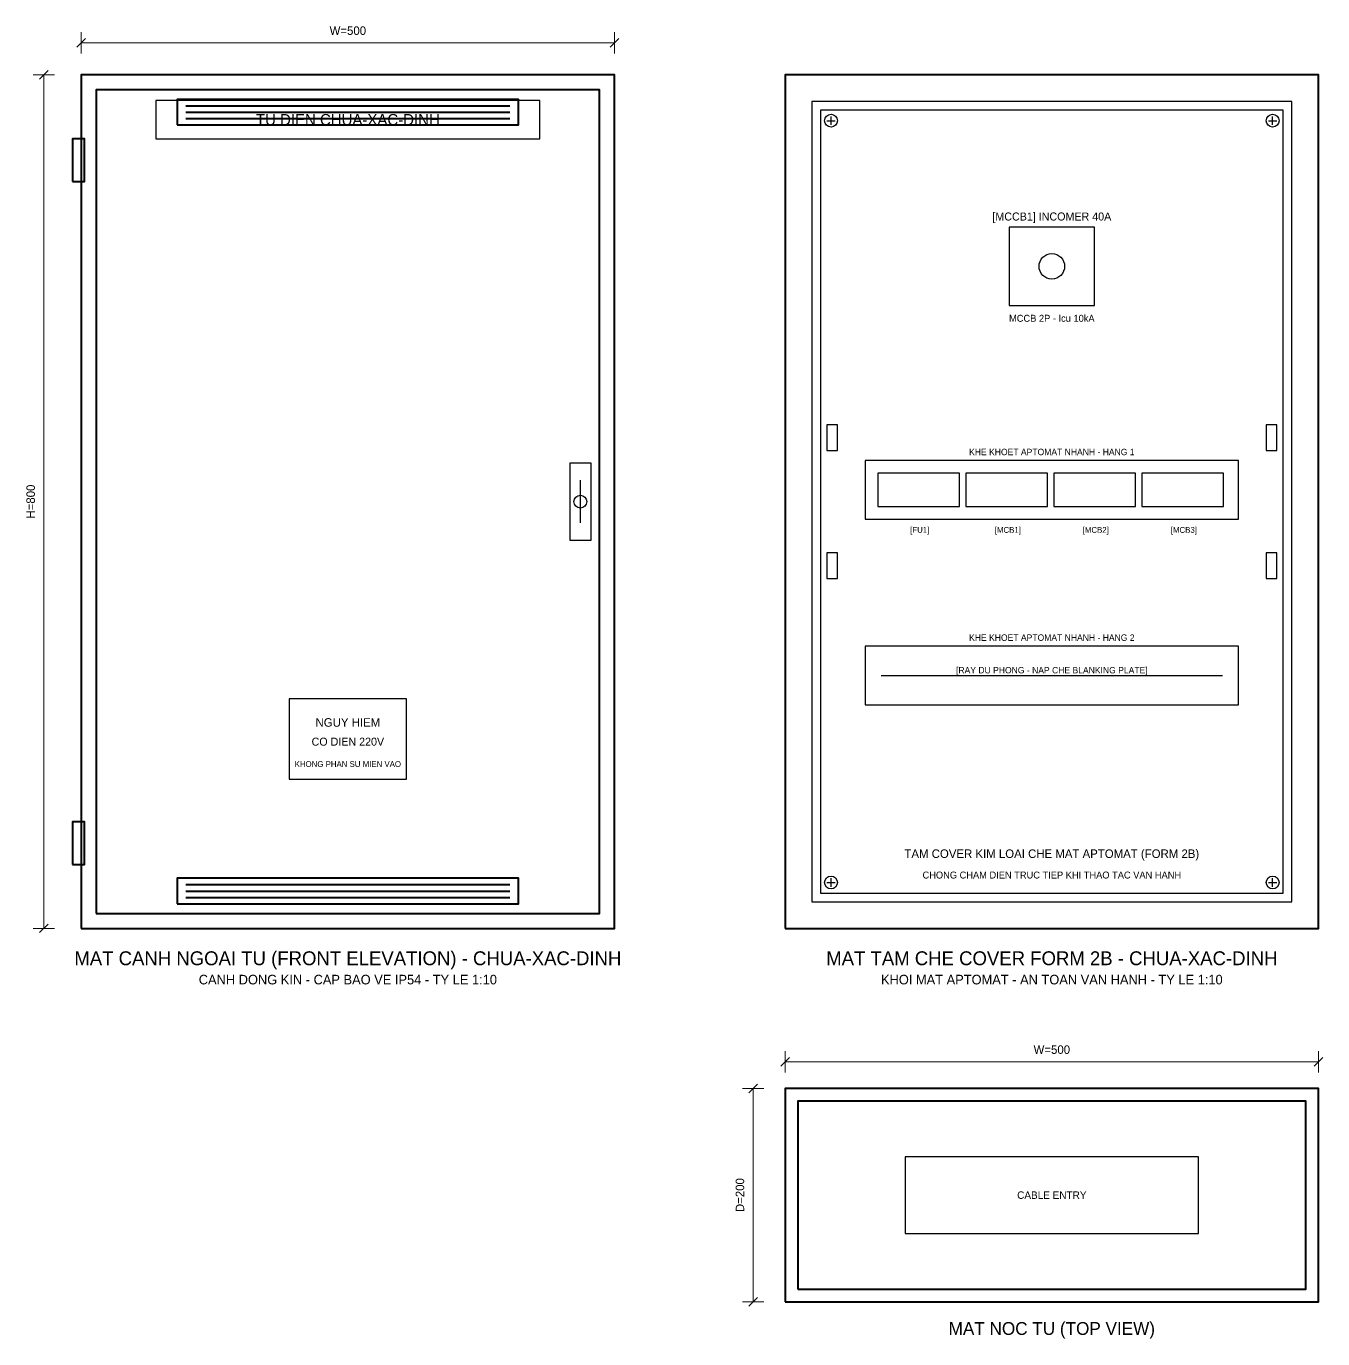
# Model space of a CAD drawing. Header units: metres. Extents: x 48 to 3950, y -285 to 946.
# Drawn here: x 48 to 1264, y -285 to 946 of the extents above; entities that cross this region are included whole.
import ezdxf
from ezdxf.enums import TextEntityAlignment as Align

# ---------------------------------------------------------------- set-up
doc = ezdxf.new("R2010")
doc.units = ezdxf.units.M
for name, color, linetype, lineweight in [('0_DEVICES', 7, 'Continuous', 30), ('0_DIM', 1, 'Continuous', 15), ('0_DOOR_ITEMS', 1, 'Continuous', 25), ('0_FRAME', 6, 'Continuous', 40), ('0_PLATE', 4, 'Continuous', 25), ('0_TEXT', 7, 'Continuous', 20), ('0_TEXT_TITLE', 3, 'Continuous', 30)]:
    doc.layers.add(name, color=color, linetype=linetype, lineweight=lineweight)

msp = doc.modelspace()

# ---------------------------------------------------------------- linework, layer by layer
at = {"layer": '0_DEVICES'}
msp.add_line((568, 480), (568, 520), dxfattribs=at)
at = {"layer": '0_DEVICES', "color": 8}
msp.add_line((850, 337), (1170, 337), dxfattribs=at)
at = {"layer": '0_DEVICES'}
for points in [[(970, 683.8), (1050, 683.8), (1050, 757.2), (970, 757.2), (970, 683.8)], [(799, 548), (809, 548), (809, 572), (799, 572), (799, 548)], [(1211, 548), (1221, 548), (1221, 572), (1211, 572), (1211, 548)], [(558, 464), (578, 464), (578, 536), (558, 536), (558, 464)], [(835, 483.5), (1185, 483.5), (1185, 538.5), (835, 538.5), (835, 483.5)], [(847, 495.5), (923.5, 495.5), (923.5, 526.5), (847, 526.5), (847, 495.5)], [(929.5, 495.5), (1006, 495.5), (1006, 526.5), (929.5, 526.5), (929.5, 495.5)], [(1012, 495.5), (1088.5, 495.5), (1088.5, 526.5), (1012, 526.5), (1012, 495.5)], [(1094.5, 495.5), (1171, 495.5), (1171, 526.5), (1094.5, 526.5), (1094.5, 495.5)], [(799, 428), (809, 428), (809, 452), (799, 452), (799, 428)], [(1211, 428), (1221, 428), (1221, 452), (1211, 452), (1211, 428)], [(835, 309.5), (1185, 309.5), (1185, 364.5), (835, 364.5), (835, 309.5)]]:
    msp.add_lwpolyline(points, close=True, dxfattribs=at)
for centre, radius in [((1010, 720.5), 12), ((568, 500), 6)]:
    msp.add_circle(centre, radius, dxfattribs=at)
at = {"layer": '0_DIM', "color": 1}
for p, q in [((100, 920), (100, 940)), ((600, 920), (600, 940)), ((96, 926), (104, 934)), ((100, 930), (600, 930)), ((596, 926), (604, 934)), ((55, 900), (75, 900)), ((61, 896), (69, 904)), ((65, 100), (65, 900)), ((55, 100), (75, 100)), ((61, 96), (69, 104)), ((756, -29), (764, -21)), ((760, -35), (760, -15)), ((1256, -29), (1264, -21)), ((1260, -35), (1260, -15)), ((760, -25), (1260, -25)), ((726, -54), (734, -46)), ((720, -50), (740, -50)), ((730, -250), (730, -50)), ((726, -254), (734, -246)), ((720, -250), (740, -250))]:
    msp.add_line(p, q, dxfattribs=at)
at = {"layer": '0_DOOR_ITEMS', "color": 2}
msp.add_lwpolyline([(295, 240), (405, 240), (405, 315), (295, 315), (295, 240)], close=True, dxfattribs=at)
at = {"layer": '0_FRAME'}
for p, q in [((198, 871), (502, 871)), ((198, 865), (502, 865)), ((198, 859), (502, 859)), ((198, 141), (502, 141)), ((198, 135), (502, 135)), ((198, 129), (502, 129))]:
    msp.add_line(p, q, dxfattribs=at)
for points in [[(100, 100), (600, 100), (600, 900), (100, 900), (100, 100)], [(760, 100), (1260, 100), (1260, 900), (760, 900), (760, 100)], [(114, 114), (586, 114), (586, 886), (114, 886), (114, 114)], [(190, 853), (510, 853), (510, 877), (190, 877), (190, 853)], [(92, 800), (103, 800), (103, 840), (92, 840), (92, 800)], [(92, 160), (103, 160), (103, 200), (92, 200), (92, 160)], [(190, 123), (510, 123), (510, 147), (190, 147), (190, 123)], [(760, -250), (1260, -250), (1260, -50), (760, -50), (760, -250)], [(772, -238), (1248, -238), (1248, -62), (772, -62), (772, -238)]]:
    msp.add_lwpolyline(points, close=True, dxfattribs=at)
at = {"layer": '0_PLATE', "color": 4}
for p, q in [((799, 857), (807, 857)), ((803, 853), (803, 861)), ((1213, 857), (1221, 857)), ((1217, 853), (1217, 861)), ((799, 143), (807, 143)), ((803, 139), (803, 147)), ((1213, 143), (1221, 143)), ((1217, 139), (1217, 147))]:
    msp.add_line(p, q, dxfattribs=at)
for points in [[(170, 840), (530, 840), (530, 876), (170, 876), (170, 840)], [(785, 125), (1235, 125), (1235, 875), (785, 875), (785, 125)], [(793, 133), (1227, 133), (1227, 867), (793, 867), (793, 133)]]:
    msp.add_lwpolyline(points, close=True, dxfattribs=at)
at = {"layer": '0_PLATE'}
msp.add_lwpolyline([(872.5, -186), (1147.5, -186), (1147.5, -114), (872.5, -114), (872.5, -186)], close=True, dxfattribs=at)
at = {"layer": '0_PLATE', "color": 4}
for centre in [(803, 857), (1217, 857), (803, 143), (1217, 143)]:
    msp.add_circle(centre, 6, dxfattribs=at)

# ---------------------------------------------------------------- texts
at = {"layer": '0_TEXT', "color": 1}
for p in [(350, 935), (1010, -20)]:
    msp.add_text('W=500', height=8, dxfattribs=at).set_placement(p, align=Align.BOTTOM_CENTER)
at = {"layer": '0_TEXT'}
for s, height, p in [('MCCB 2P - Icu 10kA', 6.5, (1010, 671.8)), ('KHE KHOET APTOMAT NHANH - HANG 1', 6, (1010, 546.5)), ('KHE KHOET APTOMAT NHANH - HANG 2', 6, (1010, 372.5)), ('CHONG CHAM DIEN TRUC TIEP KHI THAO TAC VAN HANH', 6.5, (1010, 150)), ('CANH DONG KIN - CAP BAO VE IP54 - TY LE 1:10', 9, (350, 52)), ('KHOI MAT APTOMAT - AN TOAN VAN HANH - TY LE 1:10', 9, (1010, 52)), ('CABLE ENTRY', 7, (1010, -150))]:
    msp.add_text(s, height=height, dxfattribs=at).set_placement(p, align=Align.MIDDLE_CENTER)
at = {"layer": '0_TEXT', "color": 1}
for s, p in [('H=800', (59, 500)), ('D=200', (724, -150))]:
    msp.add_text(s, height=8, rotation=90, dxfattribs=at).set_placement(p, align=Align.BOTTOM_CENTER)
at = {"layer": '0_TEXT', "color": 8}
msp.add_text('[RAY DU PHONG - NAP CHE BLANKING PLATE]', height=6, dxfattribs=at).set_placement((1010, 342), align=Align.MIDDLE_CENTER)
at = {"layer": '0_TEXT', "color": 2}
msp.add_text('KHONG PHAN SU MIEN VAO', height=5.5, dxfattribs=at).set_placement((350, 254), align=Align.MIDDLE_CENTER)
at = {"layer": '0_TEXT_TITLE', "color": 3}
for s, height, p in [('TU DIEN CHUA-XAC-DINH', 10.5, (350, 858)), ('[MCCB1] INCOMER 40A', 7.5, (1010, 767.2)), ('[FU1]', 5.5, (886.2, 473.5)), ('[MCB1]', 5.5, (968.8, 473.5)), ('[MCB2]', 5.5, (1051.2, 473.5)), ('[MCB3]', 5.5, (1133.8, 473.5)), ('TAM COVER KIM LOAI CHE MAT APTOMAT (FORM 2B)', 8, (1010, 170))]:
    msp.add_text(s, height=height, dxfattribs=at).set_placement(p, align=Align.MIDDLE_CENTER)
at = {"layer": '0_TEXT_TITLE', "color": 1}
for s, height, p in [('NGUY HIEM', 8, (350, 293)), ('CO DIEN 220V', 7.5, (350, 275))]:
    msp.add_text(s, height=height, dxfattribs=at).set_placement(p, align=Align.MIDDLE_CENTER)
at = {"layer": '0_TEXT_TITLE'}
for s, height, p in [('MAT CANH NGOAI TU (FRONT ELEVATION) - CHUA-XAC-DINH', 13, (350, 72)), ('MAT TAM CHE COVER FORM 2B - CHUA-XAC-DINH', 13, (1010, 72)), ('MAT NOC TU (TOP VIEW)', 12, (1010, -275))]:
    msp.add_text(s, height=height, dxfattribs=at).set_placement(p, align=Align.MIDDLE_CENTER)

doc.saveas('drawing.dxf')
